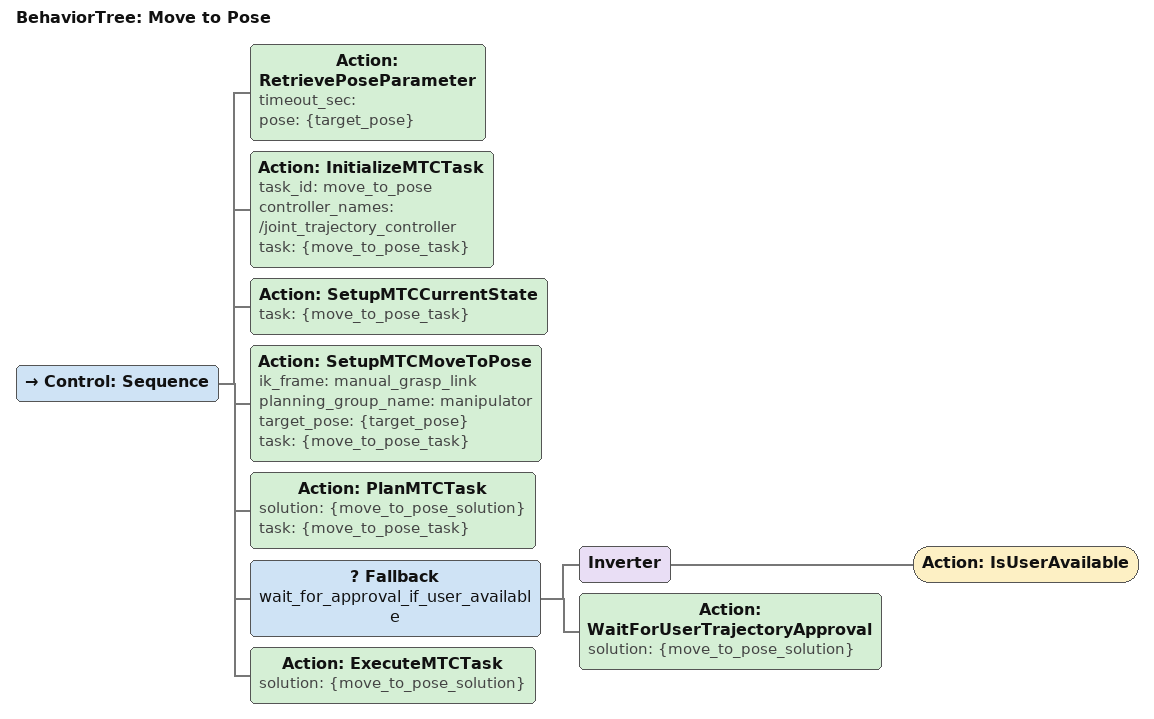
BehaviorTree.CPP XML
<?xml version="1.0"?>
<root BTCPP_format="4" main_tree_to_execute="Move to Pose">
    <BehaviorTree ID="Move to Pose" _description="Uses inverse kinematics to move the robot to a set gripper position">
        <Control ID="Sequence">
            <Action ID="RetrievePoseParameter" timeout_sec="" pose="{target_pose}" />
            <Action ID="InitializeMTCTask" task_id="move_to_pose" controller_names="/joint_trajectory_controller" task="{move_to_pose_task}"/>
            <Action ID="SetupMTCCurrentState" task="{move_to_pose_task}"/>
            <Action ID="SetupMTCMoveToPose" ik_frame="manual_grasp_link" planning_group_name="manipulator" target_pose="{target_pose}" task="{move_to_pose_task}"/>
            <Action ID="PlanMTCTask" solution="{move_to_pose_solution}" task="{move_to_pose_task}"/>
            <Fallback name="wait_for_approval_if_user_available">
                <Inverter>
                    <Action ID="IsUserAvailable" />
                </Inverter>
                <Action ID="WaitForUserTrajectoryApproval" solution="{move_to_pose_solution}" />
            </Fallback>
            <Action ID="ExecuteMTCTask" solution="{move_to_pose_solution}" />
        </Control>
    </BehaviorTree>
</root>
